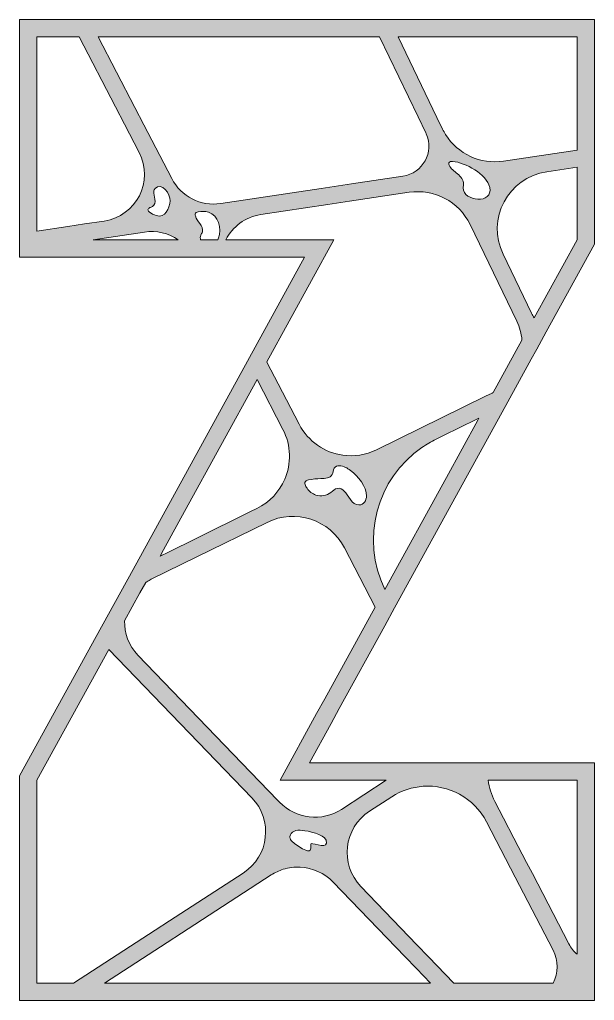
# Model space of a CAD drawing. Extents: x -1650 to 2650, y -4022 to 3022.
# Drawn here: x -550 to -289.8, y -4021.8 to -3578.2 of the extents above; entities that cross this region are included whole.
import ezdxf

# ---------------------------------------------------------------- set-up
doc = ezdxf.new("R2010")
doc.units = 0
doc.header["$MEASUREMENT"] = 0
doc.layers.add('Layer 1', color=7, linetype='Continuous')

msp = doc.modelspace()

# ---------------------------------------------------------------- hatches: boundary and pattern name
at = {"layer": 'Layer 1', "true_color": 0xff180b}
h = msp.add_hatch(color=1, dxfattribs=at)
h.dxf.hatch_style = 2
h.paths.add_polyline_path([(-405.35, -3889.81), (-384.72, -3852.31), (-380.31, -3844.29), (-329.99, -3752.81), (-318.45, -3731.81), (-315.97, -3727.31), (-311.63, -3719.4), (-289.84, -3679.79), (-289.84, -3578.25), (-550, -3578.25), (-550, -3685.63), (-420.99, -3685.63), (-442.45, -3724.65), (-446.86, -3732.67), (-498.67, -3826.87), (-515.38, -3857.26), (-550, -3920.21), (-550, -4021.75), (-289.84, -4021.75), (-289.84, -3914.37), (-418.85, -3914.37), (-409.03, -3896.51)])
edge = h.paths.add_edge_path()
edge.add_spline(control_points=[(-342.54, -3759.31), (-342.54, -3759.31), (-349.71, -3772.33), (-349.71, -3772.33), (-349.71, -3772.33), (-356.83, -3785.3), (-356.83, -3785.3), (-356.83, -3785.3), (-384.66, -3835.88), (-384.66, -3835.88), (-395.89, -3813.05), (-388.36, -3785.78), (-367.88, -3771.74), (-365.88, -3770.36), (-363.75, -3769.12), (-361.5, -3768.01), (-361.5, -3768.01), (-358.07, -3766.33), (-358.07, -3766.33), (-358.07, -3766.33), (-343.37, -3759.12), (-343.37, -3759.12), (-343.37, -3759.12), (-342.09, -3758.48), (-342.09, -3758.48), (-342.09, -3758.48), (-342.54, -3759.31), (-342.54, -3759.31)], knot_values=[0, 0, 0, 0, 1, 1, 1, 2, 2, 2, 3, 3, 3, 4, 4, 4, 5, 5, 5, 6, 6, 6, 7, 7, 7, 8, 8, 8, 9, 9, 9, 9], degree=3, periodic=1)
edge = h.paths.add_edge_path()
edge.add_spline(control_points=[(-297.7, -3677.77), (-297.7, -3677.77), (-317.13, -3713.11), (-317.13, -3713.11), (-317.54, -3712.44), (-317.93, -3711.75), (-318.27, -3711.03), (-318.27, -3711.03), (-331.16, -3684.37), (-331.16, -3684.37), (-338.85, -3668.46), (-328.91, -3649.63), (-311.42, -3647.01), (-311.42, -3647.01), (-297.7, -3644.96), (-297.7, -3644.96), (-297.7, -3644.96), (-297.7, -3677.77), (-297.7, -3677.77)], knot_values=[0, 0, 0, 0, 1, 1, 1, 2, 2, 2, 3, 3, 3, 4, 4, 4, 5, 5, 5, 6, 6, 6, 6], degree=3, periodic=1)
edge = h.paths.add_edge_path()
edge.add_spline(control_points=[(-297.7, -3586.1), (-297.7, -3586.1), (-297.7, -3637.26), (-297.7, -3637.26), (-297.7, -3637.26), (-331.02, -3642.25), (-331.02, -3642.25), (-341.45, -3643.82), (-351.69, -3638.99), (-357.18, -3630.19), (-357.67, -3629.39), (-358.12, -3628.58), (-358.54, -3627.72), (-358.54, -3627.72), (-361.09, -3622.44), (-361.09, -3622.44), (-361.09, -3622.44), (-378.65, -3586.1), (-378.65, -3586.1), (-378.65, -3586.1), (-297.7, -3586.1), (-297.7, -3586.1)], knot_values=[0, 0, 0, 0, 1, 1, 1, 2, 2, 2, 3, 3, 3, 4, 4, 4, 5, 5, 5, 6, 6, 6, 7, 7, 7, 7], degree=3, periodic=1)
edge = h.paths.add_edge_path()
edge.add_spline(control_points=[(-351.8, -3648.04), (-353.23, -3646.85), (-354.85, -3645.74), (-355.61, -3644.04), (-355.76, -3643.73), (-355.87, -3643.37), (-355.76, -3643.05), (-355.53, -3642.4), (-354.67, -3642.32), (-354, -3642.38), (-348.31, -3642.91), (-338.65, -3647.93), (-337.24, -3654.12), (-335.48, -3661.82), (-349.21, -3660.62), (-349.22, -3654.28), (-349.22, -3653.74), (-349.08, -3653.21), (-349.05, -3652.67), (-348.98, -3650.82), (-350.37, -3649.23), (-351.8, -3648.04)], knot_values=[0, 0, 0, 0, 1, 1, 1, 2, 2, 2, 3, 3, 3, 4, 4, 4, 5, 5, 5, 6, 6, 6, 7, 7, 7, 7], degree=3, periodic=1)
edge = h.paths.add_edge_path()
edge.add_spline(control_points=[(-528.19, -3671.8), (-528.19, -3671.8), (-542.14, -3673.89), (-542.14, -3673.89), (-542.14, -3673.89), (-542.14, -3586.1), (-542.14, -3586.1), (-542.14, -3586.1), (-522.98, -3586.1), (-522.98, -3586.1), (-522.98, -3586.1), (-506.56, -3617.72), (-506.56, -3617.72), (-506.56, -3617.72), (-502.54, -3625.47), (-502.54, -3625.47), (-502.54, -3625.47), (-495.88, -3638.29), (-495.88, -3638.29), (-489.11, -3651.33), (-497.17, -3667.15), (-511.7, -3669.33), (-511.7, -3669.33), (-520.55, -3670.65), (-520.55, -3670.65), (-520.55, -3670.65), (-528.19, -3671.8), (-528.19, -3671.8)], knot_values=[0, 0, 0, 0, 1, 1, 1, 2, 2, 2, 3, 3, 3, 4, 4, 4, 5, 5, 5, 6, 6, 6, 7, 7, 7, 8, 8, 8, 9, 9, 9, 9], degree=3, periodic=1)
edge = h.paths.add_edge_path()
edge.add_spline(control_points=[(-516.7, -3677.77), (-516.7, -3677.77), (-493.48, -3674.29), (-493.48, -3674.29), (-488.02, -3673.48), (-482.61, -3674.8), (-478.26, -3677.77), (-478.26, -3677.77), (-516.7, -3677.77), (-516.7, -3677.77)], knot_values=[0, 0, 0, 0, 1, 1, 1, 2, 2, 2, 3, 3, 3, 3], degree=3, periodic=1)
edge = h.paths.add_edge_path()
edge.add_spline(control_points=[(-488.75, -3659.47), (-488.95, -3658.22), (-489.42, -3656.97), (-489.19, -3655.72), (-489.12, -3655.33), (-488.97, -3654.94), (-488.7, -3654.65), (-485.67, -3651.31), (-481.62, -3657.31), (-481.88, -3660.12), (-482.21, -3663.62), (-484.04, -3668.16), (-488.2, -3666.84), (-489.28, -3666.5), (-490.31, -3665.96), (-491.22, -3665.28), (-491.57, -3665.01), (-491.92, -3664.67), (-491.92, -3664.24), (-491.91, -3663.8), (-491.52, -3663.45), (-491.12, -3663.28), (-490.72, -3663.1), (-490.28, -3663.03), (-489.89, -3662.83), (-488.77, -3662.22), (-488.55, -3660.72), (-488.75, -3659.47)], knot_values=[0, 0, 0, 0, 1, 1, 1, 2, 2, 2, 3, 3, 3, 4, 4, 4, 5, 5, 5, 6, 6, 6, 7, 7, 7, 8, 8, 8, 9, 9, 9, 9], degree=3, periodic=1)
edge = h.paths.add_edge_path()
edge.add_spline(control_points=[(-459.93, -3677), (-460.03, -3677.28), (-460.15, -3677.54), (-460.29, -3677.77), (-460.29, -3677.77), (-468.09, -3677.77), (-468.09, -3677.77), (-468.27, -3677.2), (-468.25, -3676.5), (-467.94, -3675.69), (-467.76, -3675.2), (-467.44, -3674.76), (-467.27, -3674.27), (-466.85, -3672.97), (-467.55, -3671.59), (-468.36, -3670.5), (-469.18, -3669.41), (-470.17, -3668.36), (-470.45, -3667.03), (-470.56, -3666.48), (-470.51, -3665.82), (-470.07, -3665.48), (-469.82, -3665.28), (-469.5, -3665.22), (-469.2, -3665.16), (-467.63, -3664.92), (-466.02, -3664.89), (-464.51, -3665.31), (-459.88, -3666.59), (-458.56, -3672.8), (-459.93, -3677)], knot_values=[0, 0, 0, 0, 1, 1, 1, 2, 2, 2, 3, 3, 3, 4, 4, 4, 5, 5, 5, 6, 6, 6, 7, 7, 7, 8, 8, 8, 9, 9, 9, 10, 10, 10, 10], degree=3, periodic=1)
edge = h.paths.add_edge_path()
edge.add_spline(control_points=[(-481.15, -3650.13), (-481.15, -3650.13), (-493.82, -3625.76), (-493.82, -3625.76), (-493.82, -3625.76), (-497.84, -3618), (-497.84, -3618), (-497.84, -3618), (-514.41, -3586.1), (-514.41, -3586.1), (-514.41, -3586.1), (-387.1, -3586.1), (-387.1, -3586.1), (-387.1, -3586.1), (-369.68, -3622.16), (-369.68, -3622.16), (-369.68, -3622.16), (-366.15, -3629.46), (-366.15, -3629.46), (-366.08, -3629.6), (-366.01, -3629.75), (-365.95, -3629.9), (-362.29, -3638.15), (-367.49, -3647.71), (-376.51, -3649.07), (-376.51, -3649.07), (-399.85, -3652.57), (-399.85, -3652.57), (-399.85, -3652.57), (-413.56, -3654.62), (-413.56, -3654.62), (-413.56, -3654.62), (-458.99, -3661.43), (-458.99, -3661.43), (-468.03, -3662.78), (-476.94, -3658.24), (-481.15, -3650.13)], knot_values=[0, 0, 0, 0, 1, 1, 1, 2, 2, 2, 3, 3, 3, 4, 4, 4, 5, 5, 5, 6, 6, 6, 7, 7, 7, 8, 8, 8, 9, 9, 9, 10, 10, 10, 11, 11, 11, 12, 12, 12, 12], degree=3, periodic=1)
edge = h.paths.add_edge_path()
edge.add_spline(control_points=[(-438.09, -3733.04), (-438.09, -3733.04), (-407.7, -3677.77), (-407.7, -3677.77), (-407.7, -3677.77), (-456.63, -3677.77), (-456.63, -3677.77), (-453.63, -3671.95), (-448, -3667.48), (-440.77, -3666.4), (-440.77, -3666.4), (-410.42, -3661.85), (-410.42, -3661.85), (-410.42, -3661.85), (-400.61, -3660.38), (-400.61, -3660.38), (-400.61, -3660.38), (-373.65, -3656.34), (-373.65, -3656.34), (-362.28, -3654.64), (-351.14, -3660.52), (-346.14, -3670.87), (-346.14, -3670.87), (-324.97, -3714.65), (-324.97, -3714.65), (-323.65, -3717.39), (-322.88, -3720.25), (-322.64, -3723.12), (-322.64, -3723.12), (-322.64, -3723.13), (-322.64, -3723.13), (-322.64, -3723.13), (-335.69, -3746.85), (-335.69, -3746.85), (-335.69, -3746.85), (-335.7, -3746.85), (-335.7, -3746.86), (-335.86, -3746.94), (-336, -3747.02), (-336.16, -3747.1), (-336.16, -3747.1), (-339.12, -3748.55), (-339.12, -3748.55), (-339.12, -3748.55), (-388.44, -3772.76), (-388.44, -3772.76), (-393.36, -3775.18), (-398.68, -3775.92), (-403.74, -3775.19), (-411.88, -3774.04), (-419.37, -3769.09), (-423.44, -3761.25), (-423.44, -3761.25), (-432.93, -3742.97), (-432.93, -3742.97), (-432.93, -3742.97), (-437.88, -3733.45), (-437.88, -3733.45), (-437.88, -3733.45), (-438.09, -3733.04), (-438.09, -3733.04), (-438.09, -3733.04), (-438.09, -3733.04), (-438.09, -3733.04)], knot_values=[0, 0, 0, 0, 1, 1, 1, 2, 2, 2, 3, 3, 3, 4, 4, 4, 5, 5, 5, 6, 6, 6, 7, 7, 7, 8, 8, 8, 9, 9, 9, 10, 10, 10, 11, 11, 11, 12, 12, 12, 13, 13, 13, 14, 14, 14, 15, 15, 15, 16, 16, 16, 17, 17, 17, 18, 18, 18, 19, 19, 19, 20, 20, 20, 21, 21, 21, 21], degree=3, periodic=1)
edge = h.paths.add_edge_path()
edge.add_spline(control_points=[(-393.01, -3793.68), (-392.99, -3795.67), (-394.17, -3797.66), (-396.42, -3797.71), (-399.62, -3797.76), (-401.14, -3793.33), (-403.08, -3791.41), (-403.9, -3790.59), (-405.06, -3789.99), (-406.2, -3790.21), (-407.34, -3790.43), (-408.18, -3791.37), (-409.12, -3792.06), (-411.02, -3793.47), (-413.6, -3793.92), (-415.86, -3793.22), (-417.5, -3792.71), (-418.95, -3791.61), (-419.91, -3790.19), (-420.28, -3789.66), (-420.58, -3789.08), (-420.79, -3788.47), (-420.9, -3788.16), (-420.99, -3787.82), (-420.91, -3787.49), (-420.74, -3786.81), (-419.92, -3786.54), (-419.23, -3786.4), (-417.37, -3786.04), (-415.5, -3785.84), (-413.61, -3785.8), (-411.73, -3785.76), (-409.44, -3785.67), (-408.54, -3784.01), (-408.06, -3783.1), (-408.16, -3781.95), (-407.6, -3781.09), (-406.57, -3779.49), (-404.13, -3779.86), (-402.44, -3780.72), (-401.73, -3781.08), (-401, -3781.53), (-400.28, -3782.08), (-396.64, -3784.76), (-393.07, -3789.43), (-393.01, -3793.68)], knot_values=[0, 0, 0, 0, 1, 1, 1, 2, 2, 2, 3, 3, 3, 4, 4, 4, 5, 5, 5, 6, 6, 6, 7, 7, 7, 8, 8, 8, 9, 9, 9, 10, 10, 10, 11, 11, 11, 12, 12, 12, 13, 13, 13, 14, 14, 14, 15, 15, 15, 15], degree=3, periodic=1)
edge = h.paths.add_edge_path()
edge.add_spline(control_points=[(-484.85, -3818.05), (-484.85, -3818.05), (-475.33, -3800.75), (-475.33, -3800.75), (-475.33, -3800.75), (-442.5, -3741.06), (-442.5, -3741.06), (-442.5, -3741.06), (-430.83, -3763.54), (-430.83, -3763.54), (-427.02, -3770.86), (-426.99, -3779.12), (-430.02, -3786.13), (-432.41, -3791.69), (-436.73, -3796.47), (-442.6, -3799.35), (-442.6, -3799.35), (-445.45, -3800.75), (-445.45, -3800.75), (-445.45, -3800.75), (-470.12, -3812.86), (-470.12, -3812.86), (-470.12, -3812.86), (-482.63, -3819), (-482.63, -3819), (-482.63, -3819), (-486.38, -3820.84), (-486.38, -3820.84), (-486.38, -3820.84), (-484.85, -3818.05), (-484.85, -3818.05)], knot_values=[0, 0, 0, 0, 1, 1, 1, 2, 2, 2, 3, 3, 3, 4, 4, 4, 5, 5, 5, 6, 6, 6, 7, 7, 7, 8, 8, 8, 9, 9, 9, 10, 10, 10, 10], degree=3, periodic=1)
edge = h.paths.add_edge_path()
edge.add_spline(control_points=[(-542.14, -4013.9), (-542.14, -4013.9), (-542.14, -3922.23), (-542.14, -3922.23), (-542.14, -3922.23), (-509.57, -3863.01), (-509.57, -3863.01), (-509.57, -3863.01), (-444.86, -3930.11), (-444.86, -3930.11), (-435.16, -3940.16), (-437.05, -3956.57), (-448.77, -3964.16), (-448.77, -3964.16), (-482.17, -3985.79), (-482.17, -3985.79), (-482.17, -3985.79), (-488.69, -3990.01), (-488.69, -3990.01), (-488.69, -3990.01), (-525.57, -4013.9), (-525.57, -4013.9), (-525.57, -4013.9), (-542.14, -4013.9), (-542.14, -4013.9)], knot_values=[0, 0, 0, 0, 1, 1, 1, 2, 2, 2, 3, 3, 3, 4, 4, 4, 5, 5, 5, 6, 6, 6, 7, 7, 7, 8, 8, 8, 8], degree=3, periodic=1)
edge = h.paths.add_edge_path()
edge.add_spline(control_points=[(-511.57, -4013.9), (-511.57, -4013.9), (-483.25, -3995.56), (-483.25, -3995.56), (-483.25, -3995.56), (-476.73, -3991.33), (-476.73, -3991.33), (-476.73, -3991.33), (-436.12, -3965.04), (-436.12, -3965.04), (-434.4, -3963.92), (-432.58, -3963.07), (-430.69, -3962.49), (-428.18, -3961.7), (-425.57, -3961.37), (-422.99, -3961.49), (-417.49, -3961.76), (-412.12, -3964.06), (-408.06, -3968.26), (-408.06, -3968.26), (-375.61, -4001.92), (-375.61, -4001.92), (-375.61, -4001.92), (-370.32, -4007.4), (-370.32, -4007.4), (-370.32, -4007.4), (-364.06, -4013.9), (-364.06, -4013.9), (-364.06, -4013.9), (-511.57, -4013.9), (-511.57, -4013.9)], knot_values=[0, 0, 0, 0, 1, 1, 1, 2, 2, 2, 3, 3, 3, 4, 4, 4, 5, 5, 5, 6, 6, 6, 7, 7, 7, 8, 8, 8, 9, 9, 9, 10, 10, 10, 10], degree=3, periodic=1)
edge = h.paths.add_edge_path()
edge.add_spline(control_points=[(-418.15, -3952.54), (-418.14, -3953.13), (-418.33, -3953.8), (-418.87, -3954.06), (-419.35, -3954.29), (-419.92, -3954.09), (-420.42, -3953.88), (-422.44, -3952.99), (-424.35, -3951.82), (-426.06, -3950.41), (-426.4, -3950.13), (-426.76, -3949.81), (-427.03, -3949.47), (-427.27, -3949.16), (-427.46, -3948.82), (-427.56, -3948.44), (-427.63, -3948.19), (-427.64, -3947.93), (-427.63, -3947.69), (-427.53, -3946.7), (-426.79, -3945.77), (-425.88, -3945.31), (-424.73, -3944.74), (-423.38, -3944.74), (-422.1, -3944.89), (-419.49, -3945.16), (-412.36, -3946.45), (-411.31, -3949.32), (-409.68, -3953.8), (-416.6, -3950.71), (-418.08, -3950.84), (-418.25, -3951.44), (-418.15, -3951.92), (-418.15, -3952.54)], knot_values=[0, 0, 0, 0, 1, 1, 1, 2, 2, 2, 3, 3, 3, 4, 4, 4, 5, 5, 5, 6, 6, 6, 7, 7, 7, 8, 8, 8, 9, 9, 9, 10, 10, 10, 11, 11, 11, 11], degree=3, periodic=1)
edge = h.paths.add_edge_path()
edge.add_spline(control_points=[(-297.7, -3922.23), (-297.7, -3922.23), (-297.7, -4000.91), (-297.7, -4000.91), (-299.18, -3999.63), (-300.45, -3998.04), (-301.41, -3996.19), (-301.41, -3996.19), (-317.91, -3964.42), (-317.91, -3964.42), (-317.91, -3964.42), (-320.5, -3959.45), (-320.5, -3959.45), (-320.5, -3959.45), (-326.24, -3948.39), (-326.24, -3948.39), (-326.24, -3948.39), (-330.95, -3939.32), (-330.95, -3939.32), (-330.95, -3939.32), (-334.87, -3931.76), (-334.87, -3931.76), (-336.47, -3928.7), (-337.48, -3925.48), (-337.95, -3922.23), (-337.95, -3922.23), (-297.7, -3922.23), (-297.7, -3922.23)], knot_values=[0, 0, 0, 0, 1, 1, 1, 2, 2, 2, 3, 3, 3, 4, 4, 4, 5, 5, 5, 6, 6, 6, 7, 7, 7, 8, 8, 8, 9, 9, 9, 9], degree=3, periodic=1)
edge = h.paths.add_edge_path()
edge.add_spline(control_points=[(-367.35, -3924.94), (-355.87, -3924.14), (-344.36, -3930.01), (-338.64, -3941.03), (-338.64, -3941.03), (-325.67, -3966.01), (-325.67, -3966.01), (-325.67, -3966.01), (-308.52, -3999.03), (-308.52, -3999.03), (-306, -4003.88), (-306.21, -4009.41), (-308.56, -4013.9), (-308.56, -4013.9), (-353.49, -4013.9), (-353.49, -4013.9), (-353.49, -4013.9), (-364.92, -4002.04), (-364.92, -4002.04), (-364.92, -4002.04), (-370.2, -3996.56), (-370.2, -3996.56), (-370.2, -3996.56), (-395.55, -3970.28), (-395.55, -3970.28), (-405.24, -3960.22), (-403.36, -3943.82), (-391.64, -3936.23), (-391.64, -3936.23), (-381.53, -3929.68), (-381.53, -3929.68), (-377.11, -3926.82), (-372.23, -3925.28), (-367.35, -3924.94)], knot_values=[0, 0, 0, 0, 1, 1, 1, 2, 2, 2, 3, 3, 3, 4, 4, 4, 5, 5, 5, 6, 6, 6, 7, 7, 7, 8, 8, 8, 9, 9, 9, 10, 10, 10, 11, 11, 11, 11], degree=3, periodic=1)
edge = h.paths.add_edge_path()
edge.add_spline(control_points=[(-415.55, -3892.07), (-415.55, -3892.07), (-432.14, -3922.23), (-432.14, -3922.23), (-432.14, -3922.23), (-384.02, -3922.23), (-384.02, -3922.23), (-384.02, -3922.23), (-404.29, -3935.36), (-404.29, -3935.36), (-413.2, -3941.13), (-424.96, -3939.78), (-432.34, -3932.13), (-432.34, -3932.13), (-433.11, -3931.33), (-433.11, -3931.33), (-433.11, -3931.33), (-445.43, -3918.55), (-445.43, -3918.55), (-445.43, -3918.55), (-496.43, -3865.67), (-496.43, -3865.67), (-500.69, -3861.25), (-502.63, -3855.62), (-502.47, -3850.1), (-502.47, -3850.1), (-495.55, -3837.51), (-495.55, -3837.51), (-495.55, -3837.51), (-492.93, -3832.75), (-492.93, -3832.75), (-492.76, -3832.64), (-492.59, -3832.53), (-492.42, -3832.42), (-491.78, -3832.01), (-491.1, -3831.63), (-490.39, -3831.29), (-490.39, -3831.29), (-476.58, -3824.51), (-476.58, -3824.51), (-476.58, -3824.51), (-470.03, -3821.3), (-470.03, -3821.3), (-470.03, -3821.3), (-438.02, -3805.58), (-438.02, -3805.58), (-425.16, -3799.27), (-409.62, -3804.38), (-403.01, -3817.09), (-403.01, -3817.09), (-389.08, -3843.92), (-389.08, -3843.92), (-389.08, -3843.92), (-411.87, -3885.36), (-411.87, -3885.36), (-411.87, -3885.36), (-415.55, -3892.07), (-415.55, -3892.07)], knot_values=[0, 0, 0, 0, 1, 1, 1, 2, 2, 2, 3, 3, 3, 4, 4, 4, 5, 5, 5, 6, 6, 6, 7, 7, 7, 8, 8, 8, 9, 9, 9, 10, 10, 10, 11, 11, 11, 12, 12, 12, 13, 13, 13, 14, 14, 14, 15, 15, 15, 16, 16, 16, 17, 17, 17, 18, 18, 18, 19, 19, 19, 19], degree=3, periodic=1)

# ---------------------------------------------------------------- linework, layer by layer
at = {"layer": 'Layer 1', "lineweight": 0}
msp.add_lwpolyline([(-405.35, -3889.81), (-384.72, -3852.31), (-380.31, -3844.29), (-329.99, -3752.81), (-318.45, -3731.81), (-315.97, -3727.31), (-311.63, -3719.4), (-289.84, -3679.79), (-289.84, -3578.25), (-550, -3578.25), (-550, -3685.63), (-420.99, -3685.63), (-442.45, -3724.65), (-446.86, -3732.67), (-498.67, -3826.87), (-515.38, -3857.26), (-550, -3920.21), (-550, -4021.75), (-289.84, -4021.75), (-289.84, -3914.37), (-418.85, -3914.37), (-409.03, -3896.51), (-405.35, -3889.81)], dxfattribs=at)
for points, knots in [([(-528.19, -3671.8), (-528.19, -3671.8), (-542.14, -3673.89), (-542.14, -3673.89), (-542.14, -3673.89), (-542.14, -3586.1), (-542.14, -3586.1), (-542.14, -3586.1), (-522.98, -3586.1), (-522.98, -3586.1), (-522.98, -3586.1), (-506.56, -3617.72), (-506.56, -3617.72), (-506.56, -3617.72), (-502.54, -3625.47), (-502.54, -3625.47), (-502.54, -3625.47), (-495.88, -3638.29), (-495.88, -3638.29), (-489.11, -3651.33), (-497.17, -3667.15), (-511.7, -3669.33), (-511.7, -3669.33), (-520.55, -3670.65), (-520.55, -3670.65), (-520.55, -3670.65), (-528.19, -3671.8), (-528.19, -3671.8)], [0, 0, 0, 0, 1, 1, 1, 2, 2, 2, 3, 3, 3, 4, 4, 4, 5, 5, 5, 6, 6, 6, 7, 7, 7, 8, 8, 8, 9, 9, 9, 9]), ([(-481.15, -3650.13), (-481.15, -3650.13), (-493.82, -3625.76), (-493.82, -3625.76), (-493.82, -3625.76), (-497.84, -3618), (-497.84, -3618), (-497.84, -3618), (-514.41, -3586.1), (-514.41, -3586.1), (-514.41, -3586.1), (-387.1, -3586.1), (-387.1, -3586.1), (-387.1, -3586.1), (-369.68, -3622.16), (-369.68, -3622.16), (-369.68, -3622.16), (-366.15, -3629.46), (-366.15, -3629.46), (-366.08, -3629.6), (-366.01, -3629.75), (-365.95, -3629.9), (-362.29, -3638.15), (-367.49, -3647.71), (-376.51, -3649.07), (-376.51, -3649.07), (-399.85, -3652.57), (-399.85, -3652.57), (-399.85, -3652.57), (-413.56, -3654.62), (-413.56, -3654.62), (-413.56, -3654.62), (-458.99, -3661.43), (-458.99, -3661.43), (-468.03, -3662.78), (-476.94, -3658.24), (-481.15, -3650.13)], [0, 0, 0, 0, 1, 1, 1, 2, 2, 2, 3, 3, 3, 4, 4, 4, 5, 5, 5, 6, 6, 6, 7, 7, 7, 8, 8, 8, 9, 9, 9, 10, 10, 10, 11, 11, 11, 12, 12, 12, 12]), ([(-297.7, -3586.1), (-297.7, -3586.1), (-297.7, -3637.26), (-297.7, -3637.26), (-297.7, -3637.26), (-331.02, -3642.25), (-331.02, -3642.25), (-341.45, -3643.82), (-351.69, -3638.99), (-357.18, -3630.19), (-357.67, -3629.39), (-358.12, -3628.58), (-358.54, -3627.72), (-358.54, -3627.72), (-361.09, -3622.44), (-361.09, -3622.44), (-361.09, -3622.44), (-378.65, -3586.1), (-378.65, -3586.1), (-378.65, -3586.1), (-297.7, -3586.1), (-297.7, -3586.1)], [0, 0, 0, 0, 1, 1, 1, 2, 2, 2, 3, 3, 3, 4, 4, 4, 5, 5, 5, 6, 6, 6, 7, 7, 7, 7]), ([(-351.8, -3648.04), (-353.23, -3646.85), (-354.85, -3645.74), (-355.61, -3644.04), (-355.76, -3643.73), (-355.87, -3643.37), (-355.76, -3643.05), (-355.53, -3642.4), (-354.67, -3642.32), (-354, -3642.38), (-348.31, -3642.91), (-338.65, -3647.93), (-337.24, -3654.12), (-335.48, -3661.82), (-349.21, -3660.62), (-349.22, -3654.28), (-349.22, -3653.74), (-349.08, -3653.21), (-349.05, -3652.67), (-348.98, -3650.82), (-350.37, -3649.23), (-351.8, -3648.04)], [0, 0, 0, 0, 1, 1, 1, 2, 2, 2, 3, 3, 3, 4, 4, 4, 5, 5, 5, 6, 6, 6, 7, 7, 7, 7]), ([(-297.7, -3677.77), (-297.7, -3677.77), (-317.13, -3713.11), (-317.13, -3713.11), (-317.54, -3712.44), (-317.93, -3711.75), (-318.27, -3711.03), (-318.27, -3711.03), (-331.16, -3684.37), (-331.16, -3684.37), (-338.85, -3668.46), (-328.91, -3649.63), (-311.42, -3647.01), (-311.42, -3647.01), (-297.7, -3644.96), (-297.7, -3644.96), (-297.7, -3644.96), (-297.7, -3677.77), (-297.7, -3677.77)], [0, 0, 0, 0, 1, 1, 1, 2, 2, 2, 3, 3, 3, 4, 4, 4, 5, 5, 5, 6, 6, 6, 6]), ([(-488.75, -3659.47), (-488.95, -3658.22), (-489.42, -3656.97), (-489.19, -3655.72), (-489.12, -3655.33), (-488.97, -3654.94), (-488.7, -3654.65), (-485.67, -3651.31), (-481.62, -3657.31), (-481.88, -3660.12), (-482.21, -3663.62), (-484.04, -3668.16), (-488.2, -3666.84), (-489.28, -3666.5), (-490.31, -3665.96), (-491.22, -3665.28), (-491.57, -3665.01), (-491.92, -3664.67), (-491.92, -3664.24), (-491.91, -3663.8), (-491.52, -3663.45), (-491.12, -3663.28), (-490.72, -3663.1), (-490.28, -3663.03), (-489.89, -3662.83), (-488.77, -3662.22), (-488.55, -3660.72), (-488.75, -3659.47)], [0, 0, 0, 0, 1, 1, 1, 2, 2, 2, 3, 3, 3, 4, 4, 4, 5, 5, 5, 6, 6, 6, 7, 7, 7, 8, 8, 8, 9, 9, 9, 9]), ([(-438.09, -3733.04), (-438.09, -3733.04), (-407.7, -3677.77), (-407.7, -3677.77), (-407.7, -3677.77), (-456.63, -3677.77), (-456.63, -3677.77), (-453.63, -3671.95), (-448, -3667.48), (-440.77, -3666.4), (-440.77, -3666.4), (-410.42, -3661.85), (-410.42, -3661.85), (-410.42, -3661.85), (-400.61, -3660.38), (-400.61, -3660.38), (-400.61, -3660.38), (-373.65, -3656.34), (-373.65, -3656.34), (-362.28, -3654.64), (-351.14, -3660.52), (-346.14, -3670.87), (-346.14, -3670.87), (-324.97, -3714.65), (-324.97, -3714.65), (-323.65, -3717.39), (-322.88, -3720.25), (-322.64, -3723.12), (-322.64, -3723.12), (-322.64, -3723.13), (-322.64, -3723.13), (-322.64, -3723.13), (-335.69, -3746.85), (-335.69, -3746.85), (-335.69, -3746.85), (-335.7, -3746.85), (-335.7, -3746.86), (-335.86, -3746.94), (-336, -3747.02), (-336.16, -3747.1), (-336.16, -3747.1), (-339.12, -3748.55), (-339.12, -3748.55), (-339.12, -3748.55), (-388.44, -3772.76), (-388.44, -3772.76), (-393.36, -3775.18), (-398.68, -3775.92), (-403.74, -3775.19), (-411.88, -3774.04), (-419.37, -3769.09), (-423.44, -3761.25), (-423.44, -3761.25), (-432.93, -3742.97), (-432.93, -3742.97), (-432.93, -3742.97), (-437.88, -3733.45), (-437.88, -3733.45), (-437.88, -3733.45), (-438.09, -3733.04), (-438.09, -3733.04), (-438.09, -3733.04), (-438.09, -3733.04), (-438.09, -3733.04)], [0, 0, 0, 0, 1, 1, 1, 2, 2, 2, 3, 3, 3, 4, 4, 4, 5, 5, 5, 6, 6, 6, 7, 7, 7, 8, 8, 8, 9, 9, 9, 10, 10, 10, 11, 11, 11, 12, 12, 12, 13, 13, 13, 14, 14, 14, 15, 15, 15, 16, 16, 16, 17, 17, 17, 18, 18, 18, 19, 19, 19, 20, 20, 20, 21, 21, 21, 21]), ([(-459.93, -3677), (-460.03, -3677.28), (-460.15, -3677.54), (-460.29, -3677.77), (-460.29, -3677.77), (-468.09, -3677.77), (-468.09, -3677.77), (-468.27, -3677.2), (-468.25, -3676.5), (-467.94, -3675.69), (-467.76, -3675.2), (-467.44, -3674.76), (-467.27, -3674.27), (-466.85, -3672.97), (-467.55, -3671.59), (-468.36, -3670.5), (-469.18, -3669.41), (-470.17, -3668.36), (-470.45, -3667.03), (-470.56, -3666.48), (-470.51, -3665.82), (-470.07, -3665.48), (-469.82, -3665.28), (-469.5, -3665.22), (-469.2, -3665.16), (-467.63, -3664.92), (-466.02, -3664.89), (-464.51, -3665.31), (-459.88, -3666.59), (-458.56, -3672.8), (-459.93, -3677)], [0, 0, 0, 0, 1, 1, 1, 2, 2, 2, 3, 3, 3, 4, 4, 4, 5, 5, 5, 6, 6, 6, 7, 7, 7, 8, 8, 8, 9, 9, 9, 10, 10, 10, 10]), ([(-516.7, -3677.77), (-516.7, -3677.77), (-493.48, -3674.29), (-493.48, -3674.29), (-488.02, -3673.48), (-482.61, -3674.8), (-478.26, -3677.77), (-478.26, -3677.77), (-516.7, -3677.77), (-516.7, -3677.77)], [0, 0, 0, 0, 1, 1, 1, 2, 2, 2, 3, 3, 3, 3]), ([(-484.85, -3818.05), (-484.85, -3818.05), (-475.33, -3800.75), (-475.33, -3800.75), (-475.33, -3800.75), (-442.5, -3741.06), (-442.5, -3741.06), (-442.5, -3741.06), (-430.83, -3763.54), (-430.83, -3763.54), (-427.02, -3770.86), (-426.99, -3779.12), (-430.02, -3786.13), (-432.41, -3791.69), (-436.73, -3796.47), (-442.6, -3799.35), (-442.6, -3799.35), (-445.45, -3800.75), (-445.45, -3800.75), (-445.45, -3800.75), (-470.12, -3812.86), (-470.12, -3812.86), (-470.12, -3812.86), (-482.63, -3819), (-482.63, -3819), (-482.63, -3819), (-486.38, -3820.84), (-486.38, -3820.84), (-486.38, -3820.84), (-484.85, -3818.05), (-484.85, -3818.05)], [0, 0, 0, 0, 1, 1, 1, 2, 2, 2, 3, 3, 3, 4, 4, 4, 5, 5, 5, 6, 6, 6, 7, 7, 7, 8, 8, 8, 9, 9, 9, 10, 10, 10, 10]), ([(-342.54, -3759.31), (-342.54, -3759.31), (-349.71, -3772.33), (-349.71, -3772.33), (-349.71, -3772.33), (-356.83, -3785.3), (-356.83, -3785.3), (-356.83, -3785.3), (-384.66, -3835.88), (-384.66, -3835.88), (-395.89, -3813.05), (-388.36, -3785.78), (-367.88, -3771.74), (-365.88, -3770.36), (-363.75, -3769.12), (-361.5, -3768.01), (-361.5, -3768.01), (-358.07, -3766.33), (-358.07, -3766.33), (-358.07, -3766.33), (-343.37, -3759.12), (-343.37, -3759.12), (-343.37, -3759.12), (-342.09, -3758.48), (-342.09, -3758.48), (-342.09, -3758.48), (-342.54, -3759.31), (-342.54, -3759.31)], [0, 0, 0, 0, 1, 1, 1, 2, 2, 2, 3, 3, 3, 4, 4, 4, 5, 5, 5, 6, 6, 6, 7, 7, 7, 8, 8, 8, 9, 9, 9, 9]), ([(-393.01, -3793.68), (-392.99, -3795.67), (-394.17, -3797.66), (-396.42, -3797.71), (-399.62, -3797.76), (-401.14, -3793.33), (-403.08, -3791.41), (-403.9, -3790.59), (-405.06, -3789.99), (-406.2, -3790.21), (-407.34, -3790.43), (-408.18, -3791.37), (-409.12, -3792.06), (-411.02, -3793.47), (-413.6, -3793.92), (-415.86, -3793.22), (-417.5, -3792.71), (-418.95, -3791.61), (-419.91, -3790.19), (-420.28, -3789.66), (-420.58, -3789.08), (-420.79, -3788.47), (-420.9, -3788.16), (-420.99, -3787.82), (-420.91, -3787.49), (-420.74, -3786.81), (-419.92, -3786.54), (-419.23, -3786.4), (-417.37, -3786.04), (-415.5, -3785.84), (-413.61, -3785.8), (-411.73, -3785.76), (-409.44, -3785.67), (-408.54, -3784.01), (-408.06, -3783.1), (-408.16, -3781.95), (-407.6, -3781.09), (-406.57, -3779.49), (-404.13, -3779.86), (-402.44, -3780.72), (-401.73, -3781.08), (-401, -3781.53), (-400.28, -3782.08), (-396.64, -3784.76), (-393.07, -3789.43), (-393.01, -3793.68)], [0, 0, 0, 0, 1, 1, 1, 2, 2, 2, 3, 3, 3, 4, 4, 4, 5, 5, 5, 6, 6, 6, 7, 7, 7, 8, 8, 8, 9, 9, 9, 10, 10, 10, 11, 11, 11, 12, 12, 12, 13, 13, 13, 14, 14, 14, 15, 15, 15, 15]), ([(-415.55, -3892.07), (-415.55, -3892.07), (-432.14, -3922.23), (-432.14, -3922.23), (-432.14, -3922.23), (-384.02, -3922.23), (-384.02, -3922.23), (-384.02, -3922.23), (-404.29, -3935.36), (-404.29, -3935.36), (-413.2, -3941.13), (-424.96, -3939.78), (-432.34, -3932.13), (-432.34, -3932.13), (-433.11, -3931.33), (-433.11, -3931.33), (-433.11, -3931.33), (-445.43, -3918.55), (-445.43, -3918.55), (-445.43, -3918.55), (-496.43, -3865.67), (-496.43, -3865.67), (-500.69, -3861.25), (-502.63, -3855.62), (-502.47, -3850.1), (-502.47, -3850.1), (-495.55, -3837.51), (-495.55, -3837.51), (-495.55, -3837.51), (-492.93, -3832.75), (-492.93, -3832.75), (-492.76, -3832.64), (-492.59, -3832.53), (-492.42, -3832.42), (-491.78, -3832.01), (-491.1, -3831.63), (-490.39, -3831.29), (-490.39, -3831.29), (-476.58, -3824.51), (-476.58, -3824.51), (-476.58, -3824.51), (-470.03, -3821.3), (-470.03, -3821.3), (-470.03, -3821.3), (-438.02, -3805.58), (-438.02, -3805.58), (-425.16, -3799.27), (-409.62, -3804.38), (-403.01, -3817.09), (-403.01, -3817.09), (-389.08, -3843.92), (-389.08, -3843.92), (-389.08, -3843.92), (-411.87, -3885.36), (-411.87, -3885.36), (-411.87, -3885.36), (-415.55, -3892.07), (-415.55, -3892.07)], [0, 0, 0, 0, 1, 1, 1, 2, 2, 2, 3, 3, 3, 4, 4, 4, 5, 5, 5, 6, 6, 6, 7, 7, 7, 8, 8, 8, 9, 9, 9, 10, 10, 10, 11, 11, 11, 12, 12, 12, 13, 13, 13, 14, 14, 14, 15, 15, 15, 16, 16, 16, 17, 17, 17, 18, 18, 18, 19, 19, 19, 19]), ([(-542.14, -4013.9), (-542.14, -4013.9), (-542.14, -3922.23), (-542.14, -3922.23), (-542.14, -3922.23), (-509.57, -3863.01), (-509.57, -3863.01), (-509.57, -3863.01), (-444.86, -3930.11), (-444.86, -3930.11), (-435.16, -3940.16), (-437.05, -3956.57), (-448.77, -3964.16), (-448.77, -3964.16), (-482.17, -3985.79), (-482.17, -3985.79), (-482.17, -3985.79), (-488.69, -3990.01), (-488.69, -3990.01), (-488.69, -3990.01), (-525.57, -4013.9), (-525.57, -4013.9), (-525.57, -4013.9), (-542.14, -4013.9), (-542.14, -4013.9)], [0, 0, 0, 0, 1, 1, 1, 2, 2, 2, 3, 3, 3, 4, 4, 4, 5, 5, 5, 6, 6, 6, 7, 7, 7, 8, 8, 8, 8]), ([(-367.35, -3924.94), (-355.87, -3924.14), (-344.36, -3930.01), (-338.64, -3941.03), (-338.64, -3941.03), (-325.67, -3966.01), (-325.67, -3966.01), (-325.67, -3966.01), (-308.52, -3999.03), (-308.52, -3999.03), (-306, -4003.88), (-306.21, -4009.41), (-308.56, -4013.9), (-308.56, -4013.9), (-353.49, -4013.9), (-353.49, -4013.9), (-353.49, -4013.9), (-364.92, -4002.04), (-364.92, -4002.04), (-364.92, -4002.04), (-370.2, -3996.56), (-370.2, -3996.56), (-370.2, -3996.56), (-395.55, -3970.28), (-395.55, -3970.28), (-405.24, -3960.22), (-403.36, -3943.82), (-391.64, -3936.23), (-391.64, -3936.23), (-381.53, -3929.68), (-381.53, -3929.68), (-377.11, -3926.82), (-372.23, -3925.28), (-367.35, -3924.94)], [0, 0, 0, 0, 1, 1, 1, 2, 2, 2, 3, 3, 3, 4, 4, 4, 5, 5, 5, 6, 6, 6, 7, 7, 7, 8, 8, 8, 9, 9, 9, 10, 10, 10, 11, 11, 11, 11]), ([(-297.7, -3922.23), (-297.7, -3922.23), (-297.7, -4000.91), (-297.7, -4000.91), (-299.18, -3999.63), (-300.45, -3998.04), (-301.41, -3996.19), (-301.41, -3996.19), (-317.91, -3964.42), (-317.91, -3964.42), (-317.91, -3964.42), (-320.5, -3959.45), (-320.5, -3959.45), (-320.5, -3959.45), (-326.24, -3948.39), (-326.24, -3948.39), (-326.24, -3948.39), (-330.95, -3939.32), (-330.95, -3939.32), (-330.95, -3939.32), (-334.87, -3931.76), (-334.87, -3931.76), (-336.47, -3928.7), (-337.48, -3925.48), (-337.95, -3922.23), (-337.95, -3922.23), (-297.7, -3922.23), (-297.7, -3922.23)], [0, 0, 0, 0, 1, 1, 1, 2, 2, 2, 3, 3, 3, 4, 4, 4, 5, 5, 5, 6, 6, 6, 7, 7, 7, 8, 8, 8, 9, 9, 9, 9]), ([(-418.15, -3952.54), (-418.14, -3953.13), (-418.33, -3953.8), (-418.87, -3954.06), (-419.35, -3954.29), (-419.92, -3954.09), (-420.42, -3953.88), (-422.44, -3952.99), (-424.35, -3951.82), (-426.06, -3950.41), (-426.4, -3950.13), (-426.76, -3949.81), (-427.03, -3949.47), (-427.27, -3949.16), (-427.46, -3948.82), (-427.56, -3948.44), (-427.63, -3948.19), (-427.64, -3947.93), (-427.63, -3947.69), (-427.53, -3946.7), (-426.79, -3945.77), (-425.88, -3945.31), (-424.73, -3944.74), (-423.38, -3944.74), (-422.1, -3944.89), (-419.49, -3945.16), (-412.36, -3946.45), (-411.31, -3949.32), (-409.68, -3953.8), (-416.6, -3950.71), (-418.08, -3950.84), (-418.25, -3951.44), (-418.15, -3951.92), (-418.15, -3952.54)], [0, 0, 0, 0, 1, 1, 1, 2, 2, 2, 3, 3, 3, 4, 4, 4, 5, 5, 5, 6, 6, 6, 7, 7, 7, 8, 8, 8, 9, 9, 9, 10, 10, 10, 11, 11, 11, 11]), ([(-511.57, -4013.9), (-511.57, -4013.9), (-483.25, -3995.56), (-483.25, -3995.56), (-483.25, -3995.56), (-476.73, -3991.33), (-476.73, -3991.33), (-476.73, -3991.33), (-436.12, -3965.04), (-436.12, -3965.04), (-434.4, -3963.92), (-432.58, -3963.07), (-430.69, -3962.49), (-428.18, -3961.7), (-425.57, -3961.37), (-422.99, -3961.49), (-417.49, -3961.76), (-412.12, -3964.06), (-408.06, -3968.26), (-408.06, -3968.26), (-375.61, -4001.92), (-375.61, -4001.92), (-375.61, -4001.92), (-370.32, -4007.4), (-370.32, -4007.4), (-370.32, -4007.4), (-364.06, -4013.9), (-364.06, -4013.9), (-364.06, -4013.9), (-511.57, -4013.9), (-511.57, -4013.9)], [0, 0, 0, 0, 1, 1, 1, 2, 2, 2, 3, 3, 3, 4, 4, 4, 5, 5, 5, 6, 6, 6, 7, 7, 7, 8, 8, 8, 9, 9, 9, 10, 10, 10, 10])]:
    msp.add_open_spline(points, degree=3, knots=knots, dxfattribs=at)

doc.saveas('drawing.dxf')
